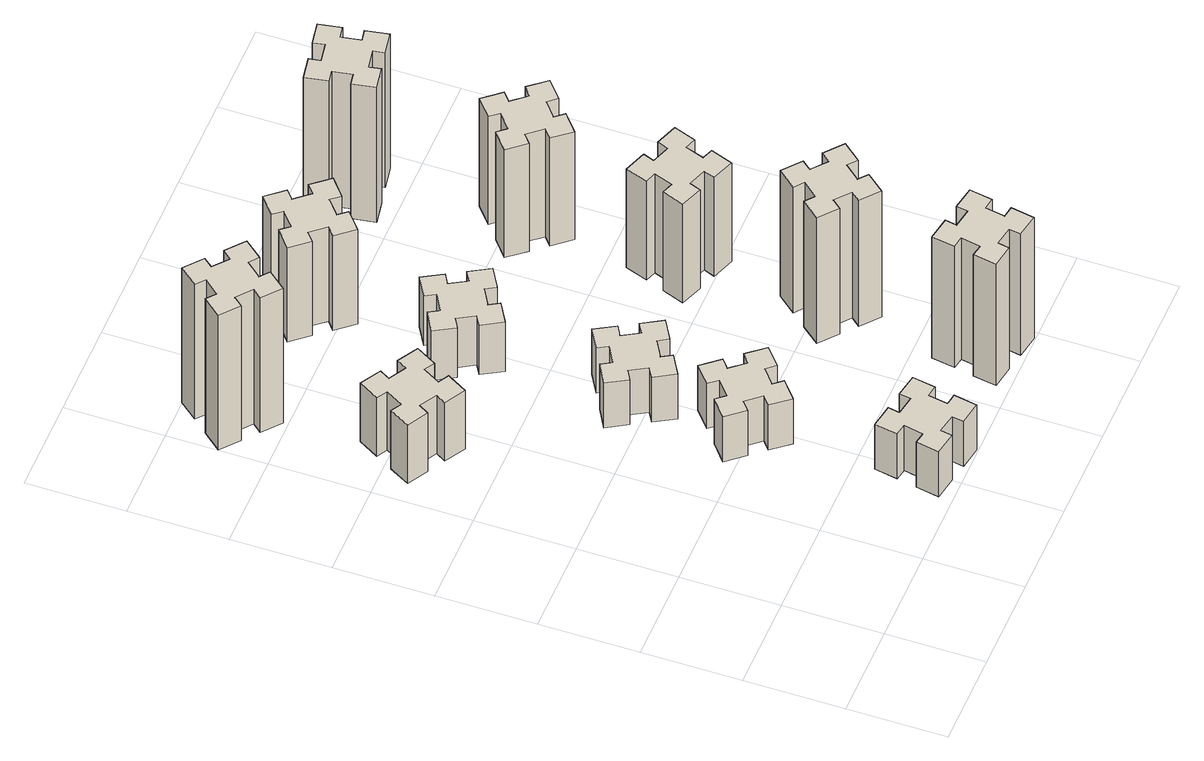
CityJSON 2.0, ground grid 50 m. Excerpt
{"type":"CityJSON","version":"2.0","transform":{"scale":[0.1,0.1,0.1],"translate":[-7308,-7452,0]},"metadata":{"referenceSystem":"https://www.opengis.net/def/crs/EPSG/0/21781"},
"CityObjects":{
"building1":{"type":"Building","attributes":{"class":"1000","function":"1000","usage":"1000","yearOfConstruction":2016,"roofType":"1000","measuredHeight":39,"storeysAboveGround":30,"storeysBelowGround":0},"geometry":[{"type":"Solid","lod":"1","boundaries":[[[[0,1,2,3,4,5,6,7,8,9,10,11,12,13,14,15,16,17,18,19]],[[17,16,20,21]],[[16,15,22,20]],[[15,14,23,22]],[[14,13,24,23]],[[13,12,25,24]],[[12,11,26,25]],[[11,10,27,26]],[[10,9,28,27]],[[9,8,29,28]],[[8,7,30,29]],[[7,6,31,30]],[[6,5,32,31]],[[5,4,33,32]],[[4,3,34,33]],[[3,2,35,34]],[[2,1,36,35]],[[1,0,37,36]],[[0,19,38,37]],[[19,18,39,38]],[[18,17,21,39]],[[24,25,26,27,28,29,30,31,32,33,34,35,36,37,38,39,21,20,22,23]]]]}]},
"building2":{"type":"Building","attributes":{"class":"1000","function":"1000","usage":"1000","yearOfConstruction":2016,"roofType":"1000","measuredHeight":30,"storeysAboveGround":30,"storeysBelowGround":0},"geometry":[{"type":"Solid","lod":"1","boundaries":[[[[40,41,42,43,44,45,46,47,48,49,50,51,52,53,54,55,56,57,58,59]],[[57,56,60,61]],[[56,55,62,60]],[[55,54,63,62]],[[54,53,64,63]],[[53,52,65,64]],[[52,51,66,65]],[[51,50,67,66]],[[50,49,68,67]],[[49,48,69,68]],[[48,47,70,69]],[[47,46,71,70]],[[46,45,72,71]],[[45,44,73,72]],[[44,43,74,73]],[[43,42,75,74]],[[42,41,76,75]],[[41,40,77,76]],[[40,59,78,77]],[[59,58,79,78]],[[58,57,61,79]],[[64,65,66,67,68,69,70,71,72,73,74,75,76,77,78,79,61,60,62,63]]]]}]},
"building3":{"type":"Building","attributes":{"class":"1000","function":"1000","usage":"1000","yearOfConstruction":2016,"roofType":"1000","measuredHeight":90,"storeysAboveGround":30,"storeysBelowGround":0},"geometry":[{"type":"Solid","lod":"1","boundaries":[[[[80,81,82,83,84,85,86,87,88,89,90,91,92,93,94,95,96,97,98,99]],[[97,96,100,101]],[[96,95,102,100]],[[95,94,103,102]],[[94,93,104,103]],[[93,92,105,104]],[[92,91,106,105]],[[91,90,107,106]],[[90,89,108,107]],[[89,88,109,108]],[[88,87,110,109]],[[87,86,111,110]],[[86,85,112,111]],[[85,84,113,112]],[[84,83,114,113]],[[83,82,115,114]],[[82,81,116,115]],[[81,80,117,116]],[[80,99,118,117]],[[99,98,119,118]],[[98,97,101,119]],[[104,105,106,107,108,109,110,111,112,113,114,115,116,117,118,119,101,100,102,103]]]]}]},
"building4":{"type":"Building","attributes":{"class":"1000","function":"1000","usage":"1000","yearOfConstruction":2016,"roofType":"1000","measuredHeight":30,"storeysAboveGround":30,"storeysBelowGround":0},"geometry":[{"type":"Solid","lod":"1","boundaries":[[[[120,121,122,123,124,125,126,127,128,129,130,131,132,133,134,135,136,137,138,139]],[[137,136,140,141]],[[136,135,142,140]],[[135,134,143,142]],[[134,133,144,143]],[[133,132,145,144]],[[132,131,146,145]],[[131,130,147,146]],[[130,129,148,147]],[[129,128,149,148]],[[128,127,150,149]],[[127,126,151,150]],[[126,125,152,151]],[[125,124,153,152]],[[124,123,154,153]],[[123,122,155,154]],[[122,121,156,155]],[[121,120,157,156]],[[120,139,158,157]],[[139,138,159,158]],[[138,137,141,159]],[[144,145,146,147,148,149,150,151,152,153,154,155,156,157,158,159,141,140,142,143]]]]}]},
"building5":{"type":"Building","attributes":{"class":"1000","function":"1000","usage":"1000","yearOfConstruction":2016,"roofType":"1000","measuredHeight":30,"storeysAboveGround":30,"storeysBelowGround":0},"geometry":[{"type":"Solid","lod":"1","boundaries":[[[[160,161,162,163,164,165,166,167,168,169,170,171,172,173,174,175,176,177,178,179]],[[177,176,180,181]],[[176,175,182,180]],[[175,174,183,182]],[[174,173,184,183]],[[173,172,185,184]],[[172,171,186,185]],[[171,170,187,186]],[[170,169,188,187]],[[169,168,189,188]],[[168,167,190,189]],[[167,166,191,190]],[[166,165,192,191]],[[165,164,193,192]],[[164,163,194,193]],[[163,162,195,194]],[[162,161,196,195]],[[161,160,197,196]],[[160,179,198,197]],[[179,178,199,198]],[[178,177,181,199]],[[184,185,186,187,188,189,190,191,192,193,194,195,196,197,198,199,181,180,182,183]]]]}]},
"building6":{"type":"Building","attributes":{"class":"1000","function":"1000","usage":"1000","yearOfConstruction":2016,"roofType":"1000","measuredHeight":33,"storeysAboveGround":30,"storeysBelowGround":0},"geometry":[{"type":"Solid","lod":"1","boundaries":[[[[200,201,202,203,204,205,206,207,208,209,210,211,212,213,214,215,216,217,218,219]],[[217,216,220,221]],[[216,215,222,220]],[[215,214,223,222]],[[214,213,224,223]],[[213,212,225,224]],[[212,211,226,225]],[[211,210,227,226]],[[210,209,228,227]],[[209,208,229,228]],[[208,207,230,229]],[[207,206,231,230]],[[206,205,232,231]],[[205,204,233,232]],[[204,203,234,233]],[[203,202,235,234]],[[202,201,236,235]],[[201,200,237,236]],[[200,219,238,237]],[[219,218,239,238]],[[218,217,221,239]],[[224,225,226,227,228,229,230,231,232,233,234,235,236,237,238,239,221,220,222,223]]]]}]},
"building7":{"type":"Building","attributes":{"class":"1000","function":"1000","usage":"1000","yearOfConstruction":2016,"roofType":"1000","measuredHeight":81,"storeysAboveGround":30,"storeysBelowGround":0},"geometry":[{"type":"Solid","lod":"1","boundaries":[[[[240,241,242,243,244,245,246,247,248,249,250,251,252,253,254,255,256,257,258,259]],[[257,256,260,261]],[[256,255,262,260]],[[255,254,263,262]],[[254,253,264,263]],[[253,252,265,264]],[[252,251,266,265]],[[251,250,267,266]],[[250,249,268,267]],[[249,248,269,268]],[[248,247,270,269]],[[247,246,271,270]],[[246,245,272,271]],[[245,244,273,272]],[[244,243,274,273]],[[243,242,275,274]],[[242,241,276,275]],[[241,240,277,276]],[[240,259,278,277]],[[259,258,279,278]],[[258,257,261,279]],[[264,265,266,267,268,269,270,271,272,273,274,275,276,277,278,279,261,260,262,263]]]]}]},
"building8":{"type":"Building","attributes":{"class":"1000","function":"1000","usage":"1000","yearOfConstruction":2016,"roofType":"1000","measuredHeight":63,"storeysAboveGround":30,"storeysBelowGround":0},"geometry":[{"type":"Solid","lod":"1","boundaries":[[[[280,281,282,283,284,285,286,287,288,289,290,291,292,293,294,295,296,297,298,299]],[[297,296,300,301]],[[296,295,302,300]],[[295,294,303,302]],[[294,293,304,303]],[[293,292,305,304]],[[292,291,306,305]],[[291,290,307,306]],[[290,289,308,307]],[[289,288,309,308]],[[288,287,310,309]],[[287,286,311,310]],[[286,285,312,311]],[[285,284,313,312]],[[284,283,314,313]],[[283,282,315,314]],[[282,281,316,315]],[[281,280,317,316]],[[280,299,318,317]],[[299,298,319,318]],[[298,297,301,319]],[[304,305,306,307,308,309,310,311,312,313,314,315,316,317,318,319,301,300,302,303]]]]}]},
"building9":{"type":"Building","attributes":{"class":"1000","function":"1000","usage":"1000","yearOfConstruction":2016,"roofType":"1000","measuredHeight":84,"storeysAboveGround":30,"storeysBelowGround":0},"geometry":[{"type":"Solid","lod":"1","boundaries":[[[[320,321,322,323,324,325,326,327,328,329,330,331,332,333,334,335,336,337,338,339]],[[337,336,340,341]],[[336,335,342,340]],[[335,334,343,342]],[[334,333,344,343]],[[333,332,345,344]],[[332,331,346,345]],[[331,330,347,346]],[[330,329,348,347]],[[329,328,349,348]],[[328,327,350,349]],[[327,326,351,350]],[[326,325,352,351]],[[325,324,353,352]],[[324,323,354,353]],[[323,322,355,354]],[[322,321,356,355]],[[321,320,357,356]],[[320,339,358,357]],[[339,338,359,358]],[[338,337,341,359]],[[344,345,346,347,348,349,350,351,352,353,354,355,356,357,358,359,341,340,342,343]]]]}]},
"building10":{"type":"Building","attributes":{"class":"1000","function":"1000","usage":"1000","yearOfConstruction":2016,"roofType":"1000","measuredHeight":66,"storeysAboveGround":30,"storeysBelowGround":0},"geometry":[{"type":"Solid","lod":"1","boundaries":[[[[360,361,362,363,364,365,366,367,368,369,370,371,372,373,374,375,376,377,378,379]],[[377,376,380,381]],[[376,375,382,380]],[[375,374,383,382]],[[374,373,384,383]],[[373,372,385,384]],[[372,371,386,385]],[[371,370,387,386]],[[370,369,388,387]],[[369,368,389,388]],[[368,367,390,389]],[[367,366,391,390]],[[366,365,392,391]],[[365,364,393,392]],[[364,363,394,393]],[[363,362,395,394]],[[362,361,396,395]],[[361,360,397,396]],[[360,379,398,397]],[[379,378,399,398]],[[378,377,381,399]],[[384,385,386,387,388,389,390,391,392,393,394,395,396,397,398,399,381,380,382,383]]]]}]},
"building11":{"type":"Building","attributes":{"class":"1000","function":"1000","usage":"1000","yearOfConstruction":2016,"roofType":"1000","measuredHeight":72,"storeysAboveGround":30,"storeysBelowGround":0},"geometry":[{"type":"Solid","lod":"1","boundaries":[[[[400,401,402,403,404,405,406,407,408,409,410,411,412,413,414,415,416,417,418,419]],[[417,416,420,421]],[[416,415,422,420]],[[415,414,423,422]],[[414,413,424,423]],[[413,412,425,424]],[[412,411,426,425]],[[411,410,427,426]],[[410,409,428,427]],[[409,408,429,428]],[[408,407,430,429]],[[407,406,431,430]],[[406,405,432,431]],[[405,404,433,432]],[[404,403,434,433]],[[403,402,435,434]],[[402,401,436,435]],[[401,400,437,436]],[[400,419,438,437]],[[419,418,439,438]],[[418,417,421,439]],[[424,425,426,427,428,429,430,431,432,433,434,435,436,437,438,439,421,420,422,423]]]]}]},
"building12":{"type":"Building","attributes":{"class":"1000","function":"1000","usage":"1000","yearOfConstruction":2016,"roofType":"1000","measuredHeight":90,"storeysAboveGround":30,"storeysBelowGround":0},"geometry":[{"type":"Solid","lod":"1","boundaries":[[[[440,441,442,443,444,445,446,447,448,449,450,451,452,453,454,455,456,457,458,459]],[[457,456,460,461]],[[456,455,462,460]],[[455,454,463,462]],[[454,453,464,463]],[[453,452,465,464]],[[452,451,466,465]],[[451,450,467,466]],[[450,449,468,467]],[[449,448,469,468]],[[448,447,470,469]],[[447,446,471,470]],[[446,445,472,471]],[[445,444,473,472]],[[444,443,474,473]],[[443,442,475,474]],[[442,441,476,475]],[[441,440,477,476]],[[440,459,478,477]],[[459,458,479,478]],[[458,457,461,479]],[[464,465,466,467,468,469,470,471,472,473,474,475,476,477,478,479,461,460,462,463]]]]}]}
},
"vertices":[
[416,2327,0],[466,2414,0],[518,2384,0],[578,2488,0],[474,2548,0],[444,2496,0],[357,2546,0],[387,2598,0],[283,2658,0],[223,2554,0],[275,2524,0],[225,2437,0],[173,2467,0],[113,2363,0],[217,2303,0],[247,2355,0],[334,2305,0],[304,2253,0],[408,2193,0],[468,2297,0],[334,2305,390],[304,2253,390],[247,2355,390],[217,2303,390],[113,2363,390],[173,2467,390],[225,2437,390],[275,2524,390],[223,2554,390],[283,2658,390],[387,2598,390],[357,2546,390],[444,2496,390],[474,2548,390],[578,2488,390],[518,2384,390],[466,2414,390],[416,2327,390],[468,2297,390],[408,2193,390],
[986,274,0],[968,175,0],[909,186,0],[888,67,0],[1007,47,0],[1017,106,0],[1115,88,0],[1105,29,0],[1223,8,0],[1244,127,0],[1185,137,0],[1202,235,0],[1261,225,0],[1282,343,0],[1164,364,0],[1154,305,0],[1055,322,0],[1066,381,0],[947,402,0],[927,284,0],[1055,322,300],[1066,381,300],[1154,305,300],[1164,364,300],[1282,343,300],[1261,225,300],[1202,235,300],[1185,137,300],[1244,127,300],[1223,8,300],[1105,29,300],[1115,88,300],[1017,106,300],[1007,47,300],[888,67,300],[909,186,300],[968,175,300],[986,274,300],[927,284,300],[947,402,300],
[136,3213,0],[213,3149,0],[174,3103,0],[266,3026,0],[343,3118,0],[297,3156,0],[362,3233,0],[408,3194,0],[485,3286,0],[393,3363,0],[354,3317,0],[278,3382,0],[316,3428,0],[224,3505,0],[147,3413,0],[193,3374,0],[129,3298,0],[83,3336,0],[6,3244,0],[98,3167,0],[129,3298,900],[83,3336,900],[193,3374,900],[147,3413,900],[224,3505,900],[316,3428,900],[278,3382,900],[354,3317,900],[393,3363,900],[485,3286,900],[408,3194,900],[362,3233,900],[297,3156,900],[343,3118,900],[266,3026,900],[174,3103,900],[213,3149,900],[136,3213,900],[98,3167,900],[6,3244,900],
[953,1162,0],[876,1097,0],[838,1143,0],[746,1066,0],[823,974,0],[869,1013,0],[933,936,0],[887,898,0],[964,806,0],[1056,883,0],[1018,929,0],[1094,993,0],[1133,947,0],[1225,1024,0],[1148,1116,0],[1102,1078,0],[1037,1154,0],[1083,1193,0],[1006,1285,0],[914,1208,0],[1037,1154,300],[1083,1193,300],[1102,1078,300],[1148,1116,300],[1225,1024,300],[1133,947,300],[1094,993,300],[1018,929,300],[1056,883,300],[964,806,300],[887,898,300],[933,936,300],[869,1013,300],[823,974,300],[746,1066,300],[838,1143,300],[876,1097,300],[953,1162,300],[914,1208,300],[1006,1285,300],
[865,1574,0],[915,1487,0],[863,1457,0],[923,1353,0],[1027,1413,0],[997,1465,0],[1084,1515,0],[1114,1463,0],[1218,1523,0],[1158,1627,0],[1106,1597,0],[1056,1684,0],[1108,1714,0],[1048,1818,0],[944,1758,0],[974,1706,0],[887,1656,0],[857,1708,0],[753,1648,0],[813,1544,0],[887,1656,300],[857,1708,300],[974,1706,300],[944,1758,300],[1048,1818,300],[1108,1714,300],[1056,1684,300],[1106,1597,300],[1158,1627,300],[1218,1523,300],[1114,1463,300],[1084,1515,300],[997,1465,300],[1027,1413,300],[923,1353,300],[863,1457,300],[915,1487,300],[865,1574,300],[813,1544,300],[753,1648,300],
[865,2414,0],[915,2327,0],[863,2297,0],[923,2193,0],[1027,2253,0],[997,2305,0],[1084,2355,0],[1114,2303,0],[1218,2363,0],[1158,2467,0],[1106,2437,0],[1056,2524,0],[1108,2554,0],[1048,2658,0],[944,2598,0],[974,2546,0],[887,2496,0],[857,2548,0],[753,2488,0],[813,2384,0],[887,2496,330],[857,2548,330],[974,2546,330],[944,2598,330],[1048,2658,330],[1108,2554,330],[1056,2524,330],[1106,2437,330],[1158,2467,330],[1218,2363,330],[1114,2303,330],[1084,2355,330],[997,2305,330],[1027,2253,330],[923,2193,330],[863,2297,330],[915,2327,330],[865,2414,330],[813,2384,330],[753,2488,330],
[1894,305,0],[1795,322,0],[1806,381,0],[1687,402,0],[1667,284,0],[1726,274,0],[1708,175,0],[1649,186,0],[1628,67,0],[1747,47,0],[1757,106,0],[1855,88,0],[1845,29,0],[1963,8,0],[1984,127,0],[1925,137,0],[1942,235,0],[2001,225,0],[2022,343,0],[1904,364,0],[1942,235,810],[2001,225,810],[1925,137,810],[1984,127,810],[1963,8,810],[1845,29,810],[1855,88,810],[1757,106,810],[1747,47,810],[1628,67,810],[1649,186,810],[1708,175,810],[1726,274,810],[1667,284,810],[1687,402,810],[1806,381,810],[1795,322,810],[1894,305,810],[1904,364,810],[2022,343,810],
[1102,3198,0],[1037,3274,0],[1083,3313,0],[1006,3405,0],[914,3328,0],[953,3282,0],[876,3217,0],[838,3263,0],[746,3186,0],[823,3094,0],[869,3133,0],[933,3056,0],[887,3018,0],[964,2926,0],[1056,3003,0],[1018,3049,0],[1094,3113,0],[1133,3067,0],[1225,3144,0],[1148,3236,0],[1094,3113,630],[1133,3067,630],[1018,3049,630],[1056,3003,630],[964,2926,630],[887,3018,630],[933,3056,630],[869,3133,630],[823,3094,630],[746,3186,630],[838,3263,630],[876,3217,630],[953,3282,630],[914,3328,630],[1006,3405,630],[1083,3313,630],[1037,3274,630],[1102,3198,630],[1148,3236,630],[1225,3144,630],
[1877,836,0],[1942,913,0],[1988,874,0],[2065,966,0],[1973,1043,0],[1934,997,0],[1858,1062,0],[1896,1108,0],[1804,1185,0],[1727,1093,0],[1773,1054,0],[1709,978,0],[1663,1016,0],[1586,924,0],[1678,847,0],[1716,893,0],[1793,829,0],[1754,783,0],[1846,706,0],[1923,798,0],[1793,829,840],[1754,783,840],[1716,893,840],[1678,847,840],[1586,924,840],[1663,1016,840],[1709,978,840],[1773,1054,840],[1727,1093,840],[1804,1185,840],[1896,1108,840],[1858,1062,840],[1934,997,840],[1973,1043,840],[2065,966,840],[1988,874,840],[1942,913,840],[1877,836,840],[1923,798,840],[1846,706,840],
[1910,1772,0],[1816,1806,0],[1837,1862,0],[1724,1903,0],[1683,1790,0],[1739,1770,0],[1705,1676,0],[1649,1697,0],[1607,1584,0],[1720,1543,0],[1741,1599,0],[1835,1565,0],[1814,1509,0],[1927,1467,0],[1968,1580,0],[1912,1601,0],[1946,1695,0],[2002,1674,0],[2043,1787,0],[1930,1828,0],[1946,1695,660],[2002,1674,660],[1912,1601,660],[1968,1580,660],[1927,1467,660],[1814,1509,660],[1835,1565,660],[1741,1599,660],[1720,1543,660],[1607,1584,660],[1649,1697,660],[1705,1676,660],[1739,1770,660],[1683,1790,660],[1724,1903,660],[1837,1862,660],[1816,1806,660],[1910,1772,660],[1930,1828,660],[2043,1787,660],
[1709,2393,0],[1773,2316,0],[1727,2278,0],[1804,2186,0],[1896,2263,0],[1858,2309,0],[1934,2373,0],[1973,2327,0],[2065,2404,0],[1988,2496,0],[1942,2458,0],[1877,2534,0],[1923,2573,0],[1846,2665,0],[1754,2588,0],[1793,2542,0],[1716,2477,0],[1678,2523,0],[1586,2446,0],[1663,2354,0],[1716,2477,720],[1678,2523,720],[1793,2542,720],[1754,2588,720],[1846,2665,720],[1923,2573,720],[1877,2534,720],[1942,2458,720],[1988,2496,720],[2065,2404,720],[1973,2327,720],[1934,2373,720],[1858,2309,720],[1896,2263,720],[1804,2186,720],[1727,2278,720],[1773,2316,720],[1709,2393,720],[1663,2354,720],[1586,2446,720],
[1608,3295,0],[1626,3197,0],[1567,3187,0],[1587,3068,0],[1706,3089,0],[1695,3148,0],[1794,3166,0],[1804,3107,0],[1922,3127,0],[1901,3246,0],[1842,3235,0],[1825,3334,0],[1884,3344,0],[1863,3462,0],[1745,3441,0],[1755,3382,0],[1657,3365,0],[1647,3424,0],[1528,3403,0],[1549,3285,0],[1657,3365,900],[1647,3424,900],[1755,3382,900],[1745,3441,900],[1863,3462,900],[1884,3344,900],[1825,3334,900],[1842,3235,900],[1901,3246,900],[1922,3127,900],[1804,3107,900],[1794,3166,900],[1695,3148,900],[1706,3089,900],[1587,3068,900],[1567,3187,900],[1626,3197,900],[1608,3295,900],[1549,3285,900],[1528,3403,900]
]}
